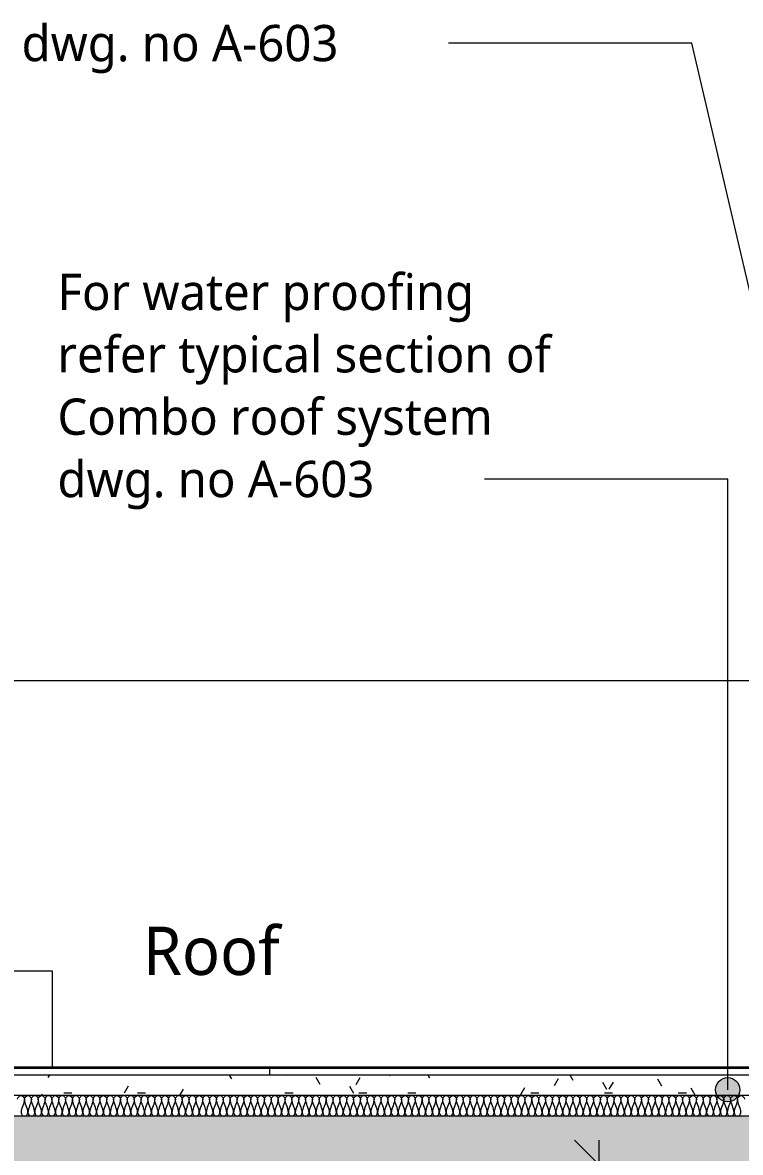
# Model space of a CAD drawing. Header units: millimetres. Extents: x -25665 to 25841, y -6376 to 15610.
# Drawn here: x 914 to 3880, y 7400 to 12073 of the extents above; entities that cross this region are included whole.
import ezdxf

# ---------------------------------------------------------------- set-up
doc = ezdxf.new("R2010")
doc.units = ezdxf.units.MM
for name, color, linetype, lineweight in [('A-ANNO-DIMS', 211, 'Continuous', 9), ('A-ANNO-DIMS-100', 211, 'Continuous', 9), ('A-AREA-IDEN', 2, 'Continuous', 9), ('A-DETL', 90, 'Continuous', 9), ('A-DETL-GENF', 92, 'Continuous', 9), ('A-DETL-THIN', 151, 'Continuous', 9), ('A-FLOR', 192, 'Continuous', 9), ('A-FLOR-MCUT', 51, 'Continuous', 9), ('A-FLOR-PATT', 8, 'Continuous', 35), ('A-WALL', 113, 'Continuous', 9), ('G-ANNO-TEXT', 231, 'Continuous', 9)]:
    doc.layers.add(name, color=color, linetype=linetype, lineweight=lineweight)
doc.styles.add('Arial_4', font='arial.ttf', dxfattribs={"height": 150})
doc.styles.add('Lucida Sans Unicode', font='l_10646.ttf', dxfattribs={"height": 200})
doc.styles.add('Lucida Sans Unicode_1', font='l_10646.ttf', dxfattribs={"height": 150})
doc.dimstyles.new('100', dxfattribs={"dimscale": 304.8, "dimtxt": 153.03891, "dimasz": 0.656168, "dimexe": 0.328084, "dimexo": 0.0625, "dimgap": 0.016404, "dimtad": 1, "dimdec": 0, "dimzin": 0, "dimdsep": 46, "dimtxsty": 'Arial_4', "dimblk1": 'OBLIQUE', "dimblk2": 'OBLIQUE', "dimsah": 1, "dimcen": 0.09, "dimdle": 0.328084, "dimazin": 0, "dimtfac": 1, "dimtdec": 4, "dimtix": 1, "dimtmove": 0, "dimatfit": 3, "dimfxl": 0.328084, "dimfxlon": 1, "dimtvp": 1, "dimtolj": 1, "dimtzin": 0, "dimarcsym": 2})

# ---------------------------------------------------------------- blocks, each defined once
blk = doc.blocks.new('DIMBLOCK13-Section - D')
at = {"layer": 'A-ANNO-DIMS-100', "transparency": 16777216}
for p, q in [((3294.3, 7350), (3194.3, 7450)), ((3294.3, 7450), (3294.3, 6450)), ((3394.3, 7350), (3194.3, 7350)), ((3294.3, 7350), (3394.3, 7250)), ((3294.3, 7350), (3394.3, 7350)), ((3294.3, 6450), (3194.3, 6550)), ((3394.3, 6450), (3194.3, 6450)), ((3294.3, 6450), (3394.3, 6350)), ((3294.3, 6450), (3394.3, 6450))]:
    blk.add_line(p, q, dxfattribs=at)
at = {"layer": 'A-ANNO-DIMS-100', "color": 0, "transparency": 16777216, "insert": (3094.6, 6726.9), "char_height": 150, "width": 415.324, "attachment_point": 1, "rotation": 90, "line_spacing_factor": 0.941778, "style": 'Arial_4'}
blk.add_mtext('900', dxfattribs=at)
blk = doc.blocks.new('_Oblique')
at = {"color": 0, "linetype": 'ByBlock', "lineweight": -2}
blk.add_line((-0.5, -0.5), (0.5, 0.5), dxfattribs=at)

msp = doc.modelspace()

# ---------------------------------------------------------------- hatches: boundary and pattern name
at = {"layer": 'A-DETL-GENF'}
h = msp.add_hatch(color=253, dxfattribs=at)
h.paths.add_polyline_path([(4933.9, 7050), (5022.2, 7050), (5022.2, 8750), (4822.2, 8750), (4822.2, 7550), (-6827.8, 7550), (-6827.8, 7690), (-7027.8, 7690), (-7027.8, 7550), (-8428.1, 7550), (-8428.1, 7850), (-8678.1, 7850), (-8678.1, 7050), (-8428.1, 7050), (-8428.1, 7350), (4772.2, 7350), (4772.2, 7050)])
h.paths.add_polyline_path([(-7027.8, 7950), (-6827.8, 7950), (-6827.8, 8750), (-7027.8, 8750)])
at = {"layer": 'A-FLOR-PATT', "lineweight": 9}
h = msp.add_hatch(dxfattribs=at)
h.set_pattern_fill('FP_2', color=256, style=0, pattern_type=2)
h.set_pattern_definition([(90, (-2066.7, 4700), (-2000, 1e-13), [])])
h.paths.add_polyline_path([(4582.2, 7720), (4572.2, 7750), (-2060.1, 7750), (-2060.1, 7720), (4572.2, 7720)])
h = msp.add_hatch(dxfattribs=at)
h.set_pattern_fill('FP_3', color=256, style=0, pattern_type=2)
h.set_pattern_definition([(0, (-2066.66, 4700), (406.4, 101.6), [33.528, -271.272, 33.528, -271.272, -1625.6]), (0, (-2066.66, 4700), (406.4, 101.6), [-609.6, 33.528, -576.072, 33.528, -271.272, -711.2]), (0, (-2066.66, 4700), (406.4, 101.6), [-1524, 33.528, -169.672, 33.528, -474.472]), (120, (-1914.26, 4750.8), (-291.1882, 301.1527), [33.528, -271.272, 33.528, -271.272, -1625.6]), (120, (-1914.26, 4750.8), (-291.1882, 301.1527), [-609.6, 33.528, -576.072, 33.528, -271.272, -711.2]), (120, (-1914.26, 4750.8), (-291.1882, 301.1527), [-1524, 33.528, -169.672, 33.528, -474.472]), (240, (-1863.46, 4954), (-115.2118, -402.7527), [33.528, -271.272, 33.528, -271.272, -1625.6]), (240, (-1863.46, 4954), (-115.2118, -402.7527), [-609.6, 33.528, -576.072, 33.528, -271.272, -711.2]), (240, (-1863.46, 4954), (-115.2118, -402.7527), [-1524, 33.528, -169.672, 33.528, -474.472])])
h.paths.add_polyline_path([(-143.5, 7635), (4822.2, 7635), (4822.2, 7720), (-2060.1, 7720), (-2060.1, 7635)])
at = {"layer": 'G-ANNO-TEXT'}
h = msp.add_hatch(color=7, dxfattribs=at)
edge = h.paths.add_edge_path()
edge.add_arc((3827.6, 7659.3), 50, 0, 360)

# ---------------------------------------------------------------- linework, layer by layer
at = {"layer": 'A-DETL'}
for points in [[(893, 7620.8), (893, 7627.5), (907.2, 7642.5), (921.3, 7627.5), (921.3, 7620.8)], [(921.3, 7620.8), (921.3, 7601.4), (907.2, 7583.6), (907.2, 7564.2)], [(921.3, 7620.8), (921.3, 7627.5), (935.5, 7642.5), (949.7, 7627.5), (949.7, 7620.8)], [(935.5, 7564.2), (935.5, 7583.6), (921.3, 7601.4), (921.3, 7620.8)], [(949.7, 7620.8), (949.7, 7601.4), (935.5, 7583.6), (935.5, 7564.2)], [(949.7, 7620.8), (949.7, 7627.5), (963.8, 7642.5), (978, 7627.5), (978, 7620.8)], [(963.8, 7564.2), (963.8, 7583.6), (949.7, 7601.4), (949.7, 7620.8)], [(978, 7620.8), (978, 7601.4), (963.8, 7583.6), (963.8, 7564.2)], [(978, 7620.8), (978, 7627.5), (992.2, 7642.5), (1006.3, 7627.5), (1006.3, 7620.8)], [(992.2, 7564.2), (992.2, 7583.6), (978, 7601.4), (978, 7620.8)], [(1006.3, 7620.8), (1006.3, 7601.4), (992.2, 7583.6), (992.2, 7564.2)], [(1006.3, 7620.8), (1006.3, 7627.5), (1020.5, 7642.5), (1034.7, 7627.5), (1034.7, 7620.8)], [(1020.5, 7564.2), (1020.5, 7583.6), (1006.3, 7601.4), (1006.3, 7620.8)], [(1034.7, 7620.8), (1034.7, 7601.4), (1020.5, 7583.6), (1020.5, 7564.2)], [(1034.7, 7620.8), (1034.7, 7627.5), (1048.8, 7642.5), (1063, 7627.5), (1063, 7620.8)], [(1048.8, 7564.2), (1048.8, 7583.6), (1034.7, 7601.4), (1034.7, 7620.8)], [(1063, 7620.8), (1063, 7601.4), (1048.8, 7583.6), (1048.8, 7564.2)], [(1063, 7620.8), (1063, 7627.5), (1077.2, 7642.5), (1091.3, 7627.5), (1091.3, 7620.8)], [(1077.2, 7564.2), (1077.2, 7583.6), (1063, 7601.4), (1063, 7620.8)], [(1091.3, 7620.8), (1091.3, 7601.4), (1077.2, 7583.6), (1077.2, 7564.2)], [(1091.3, 7620.8), (1091.3, 7627.5), (1105.5, 7642.5), (1119.7, 7627.5), (1119.7, 7620.8)], [(1105.5, 7564.2), (1105.5, 7583.6), (1091.3, 7601.4), (1091.3, 7620.8)], [(1119.7, 7620.8), (1119.7, 7601.4), (1105.5, 7583.6), (1105.5, 7564.2)], [(1119.7, 7620.8), (1119.7, 7627.5), (1133.8, 7642.5), (1148, 7627.5), (1148, 7620.8)], [(1133.8, 7564.2), (1133.8, 7583.6), (1119.7, 7601.4), (1119.7, 7620.8)], [(1148, 7620.8), (1148, 7601.4), (1133.8, 7583.6), (1133.8, 7564.2)], [(1148, 7620.8), (1148, 7627.5), (1162.2, 7642.5), (1176.3, 7627.5), (1176.3, 7620.8)], [(1162.2, 7564.2), (1162.2, 7583.6), (1148, 7601.4), (1148, 7620.8)], [(1176.3, 7620.8), (1176.3, 7601.4), (1162.2, 7583.6), (1162.2, 7564.2)], [(1176.3, 7620.8), (1176.3, 7627.5), (1190.5, 7642.5), (1204.7, 7627.5), (1204.7, 7620.8)], [(1190.5, 7564.2), (1190.5, 7583.6), (1176.3, 7601.4), (1176.3, 7620.8)], [(1204.7, 7620.8), (1204.7, 7601.4), (1190.5, 7583.6), (1190.5, 7564.2)], [(1204.7, 7620.8), (1204.7, 7627.5), (1218.8, 7642.5), (1233, 7627.5), (1233, 7620.8)], [(1218.8, 7564.2), (1218.8, 7583.6), (1204.7, 7601.4), (1204.7, 7620.8)], [(1233, 7620.8), (1233, 7601.4), (1218.8, 7583.6), (1218.8, 7564.2)], [(1233, 7620.8), (1233, 7627.5), (1247.2, 7642.5), (1261.3, 7627.5), (1261.3, 7620.8)], [(1247.2, 7564.2), (1247.2, 7583.6), (1233, 7601.4), (1233, 7620.8)], [(1261.3, 7620.8), (1261.3, 7601.4), (1247.2, 7583.6), (1247.2, 7564.2)], [(1261.3, 7620.8), (1261.3, 7627.5), (1275.5, 7642.5), (1289.7, 7627.5), (1289.7, 7620.8)], [(1275.5, 7564.2), (1275.5, 7583.6), (1261.3, 7601.4), (1261.3, 7620.8)], [(1289.7, 7620.8), (1289.7, 7601.4), (1275.5, 7583.6), (1275.5, 7564.2)], [(1289.7, 7620.8), (1289.7, 7627.5), (1303.8, 7642.5), (1318, 7627.5), (1318, 7620.8)], [(1303.8, 7564.2), (1303.8, 7583.6), (1289.7, 7601.4), (1289.7, 7620.8)], [(1318, 7620.8), (1318, 7601.4), (1303.8, 7583.6), (1303.8, 7564.2)], [(1318, 7620.8), (1318, 7627.5), (1332.2, 7642.5), (1346.3, 7627.5), (1346.3, 7620.8)], [(1332.2, 7564.2), (1332.2, 7583.6), (1318, 7601.4), (1318, 7620.8)], [(1346.3, 7620.8), (1346.3, 7601.4), (1332.2, 7583.6), (1332.2, 7564.2)], [(1346.3, 7620.8), (1346.3, 7627.5), (1360.5, 7642.5), (1374.7, 7627.5), (1374.7, 7620.8)], [(1360.5, 7564.2), (1360.5, 7583.6), (1346.3, 7601.4), (1346.3, 7620.8)], [(1374.7, 7620.8), (1374.7, 7601.4), (1360.5, 7583.6), (1360.5, 7564.2)], [(1374.7, 7620.8), (1374.7, 7627.5), (1388.8, 7642.5), (1403, 7627.5), (1403, 7620.8)], [(1388.8, 7564.2), (1388.8, 7583.6), (1374.7, 7601.4), (1374.7, 7620.8)], [(1403, 7620.8), (1403, 7601.4), (1388.8, 7583.6), (1388.8, 7564.2)], [(1403, 7620.8), (1403, 7627.5), (1417.2, 7642.5), (1431.3, 7627.5), (1431.3, 7620.8)], [(1417.2, 7564.2), (1417.2, 7583.6), (1403, 7601.4), (1403, 7620.8)], [(1431.3, 7620.8), (1431.3, 7601.4), (1417.2, 7583.6), (1417.2, 7564.2)], [(1431.3, 7620.8), (1431.3, 7627.5), (1445.5, 7642.5), (1459.7, 7627.5), (1459.7, 7620.8)], [(1445.5, 7564.2), (1445.5, 7583.6), (1431.3, 7601.4), (1431.3, 7620.8)], [(1459.7, 7620.8), (1459.7, 7601.4), (1445.5, 7583.6), (1445.5, 7564.2)], [(1459.7, 7620.8), (1459.7, 7627.5), (1473.8, 7642.5), (1488, 7627.5), (1488, 7620.8)], [(1473.8, 7564.2), (1473.8, 7583.6), (1459.7, 7601.4), (1459.7, 7620.8)], [(1488, 7620.8), (1488, 7601.4), (1473.8, 7583.6), (1473.8, 7564.2)], [(1488, 7620.8), (1488, 7627.5), (1502.2, 7642.5), (1516.3, 7627.5), (1516.3, 7620.8)], [(1502.2, 7564.2), (1502.2, 7583.6), (1488, 7601.4), (1488, 7620.8)], [(1516.3, 7620.8), (1516.3, 7601.4), (1502.2, 7583.6), (1502.2, 7564.2)], [(1516.3, 7620.8), (1516.3, 7627.5), (1530.5, 7642.5), (1544.7, 7627.5), (1544.7, 7620.8)], [(1530.5, 7564.2), (1530.5, 7583.6), (1516.3, 7601.4), (1516.3, 7620.8)], [(1544.7, 7620.8), (1544.7, 7601.4), (1530.5, 7583.6), (1530.5, 7564.2)], [(1544.7, 7620.8), (1544.7, 7627.5), (1558.8, 7642.5), (1573, 7627.5), (1573, 7620.8)], [(1558.8, 7564.2), (1558.8, 7583.6), (1544.7, 7601.4), (1544.7, 7620.8)], [(1573, 7620.8), (1573, 7601.4), (1558.8, 7583.6), (1558.8, 7564.2)], [(1573, 7620.8), (1573, 7627.5), (1587.2, 7642.5), (1601.3, 7627.5), (1601.3, 7620.8)], [(1587.2, 7564.2), (1587.2, 7583.6), (1573, 7601.4), (1573, 7620.8)], [(1601.3, 7620.8), (1601.3, 7601.4), (1587.2, 7583.6), (1587.2, 7564.2)], [(1601.3, 7620.8), (1601.3, 7627.5), (1615.5, 7642.5), (1629.7, 7627.5), (1629.7, 7620.8)], [(1615.5, 7564.2), (1615.5, 7583.6), (1601.3, 7601.4), (1601.3, 7620.8)], [(1629.7, 7620.8), (1629.7, 7601.4), (1615.5, 7583.6), (1615.5, 7564.2)], [(1629.7, 7620.8), (1629.7, 7627.5), (1643.8, 7642.5), (1658, 7627.5), (1658, 7620.8)], [(1643.8, 7564.2), (1643.8, 7583.6), (1629.7, 7601.4), (1629.7, 7620.8)], [(1658, 7620.8), (1658, 7601.4), (1643.8, 7583.6), (1643.8, 7564.2)], [(1658, 7620.8), (1658, 7627.5), (1672.2, 7642.5), (1686.3, 7627.5), (1686.3, 7620.8)], [(1672.2, 7564.2), (1672.2, 7583.6), (1658, 7601.4), (1658, 7620.8)], [(1686.3, 7620.8), (1686.3, 7601.4), (1672.2, 7583.6), (1672.2, 7564.2)], [(1686.3, 7620.8), (1686.3, 7627.5), (1700.5, 7642.5), (1714.7, 7627.5), (1714.7, 7620.8)], [(1700.5, 7564.2), (1700.5, 7583.6), (1686.3, 7601.4), (1686.3, 7620.8)], [(1714.7, 7620.8), (1714.7, 7601.4), (1700.5, 7583.6), (1700.5, 7564.2)], [(1714.7, 7620.8), (1714.7, 7627.5), (1728.8, 7642.5), (1743, 7627.5), (1743, 7620.8)], [(1728.8, 7564.2), (1728.8, 7583.6), (1714.7, 7601.4), (1714.7, 7620.8)], [(1743, 7620.8), (1743, 7601.4), (1728.8, 7583.6), (1728.8, 7564.2)], [(1743, 7620.8), (1743, 7627.5), (1757.2, 7642.5), (1771.3, 7627.5), (1771.3, 7620.8)], [(1757.2, 7564.2), (1757.2, 7583.6), (1743, 7601.4), (1743, 7620.8)], [(1771.3, 7620.8), (1771.3, 7601.4), (1757.2, 7583.6), (1757.2, 7564.2)], [(1771.3, 7620.8), (1771.3, 7627.5), (1785.5, 7642.5), (1799.7, 7627.5), (1799.7, 7620.8)], [(1785.5, 7564.2), (1785.5, 7583.6), (1771.3, 7601.4), (1771.3, 7620.8)], [(1799.7, 7620.8), (1799.7, 7601.4), (1785.5, 7583.6), (1785.5, 7564.2)], [(1799.7, 7620.8), (1799.7, 7627.5), (1813.8, 7642.5), (1828, 7627.5), (1828, 7620.8)], [(1813.8, 7564.2), (1813.8, 7583.6), (1799.7, 7601.4), (1799.7, 7620.8)], [(1828, 7620.8), (1828, 7601.4), (1813.8, 7583.6), (1813.8, 7564.2)], [(1828, 7620.8), (1828, 7627.5), (1842.2, 7642.5), (1856.3, 7627.5), (1856.3, 7620.8)], [(1842.2, 7564.2), (1842.2, 7583.6), (1828, 7601.4), (1828, 7620.8)], [(1856.3, 7620.8), (1856.3, 7601.4), (1842.2, 7583.6), (1842.2, 7564.2)], [(1856.3, 7620.8), (1856.3, 7627.5), (1870.5, 7642.5), (1884.7, 7627.5), (1884.7, 7620.8)], [(1870.5, 7564.2), (1870.5, 7583.6), (1856.3, 7601.4), (1856.3, 7620.8)], [(1884.7, 7620.8), (1884.7, 7601.4), (1870.5, 7583.6), (1870.5, 7564.2)], [(1884.7, 7620.8), (1884.7, 7627.5), (1898.8, 7642.5), (1913, 7627.5), (1913, 7620.8)], [(1898.8, 7564.2), (1898.8, 7583.6), (1884.7, 7601.4), (1884.7, 7620.8)], [(1913, 7620.8), (1913, 7601.4), (1898.8, 7583.6), (1898.8, 7564.2)], [(1913, 7620.8), (1913, 7627.5), (1927.2, 7642.5), (1941.3, 7627.5), (1941.3, 7620.8)], [(1927.2, 7564.2), (1927.2, 7583.6), (1913, 7601.4), (1913, 7620.8)], [(1941.3, 7620.8), (1941.3, 7601.4), (1927.2, 7583.6), (1927.2, 7564.2)], [(1941.3, 7620.8), (1941.3, 7627.5), (1955.5, 7642.5), (1969.7, 7627.5), (1969.7, 7620.8)], [(1955.5, 7564.2), (1955.5, 7583.6), (1941.3, 7601.4), (1941.3, 7620.8)], [(1969.7, 7620.8), (1969.7, 7601.4), (1955.5, 7583.6), (1955.5, 7564.2)], [(1969.7, 7620.8), (1969.7, 7627.5), (1983.8, 7642.5), (1998, 7627.5), (1998, 7620.8)], [(1983.8, 7564.2), (1983.8, 7583.6), (1969.7, 7601.4), (1969.7, 7620.8)], [(1998, 7620.8), (1998, 7601.4), (1983.8, 7583.6), (1983.8, 7564.2)], [(1998, 7620.8), (1998, 7627.5), (2012.2, 7642.5), (2026.3, 7627.5), (2026.3, 7620.8)], [(2012.2, 7564.2), (2012.2, 7583.6), (1998, 7601.4), (1998, 7620.8)], [(2026.3, 7620.8), (2026.3, 7601.4), (2012.2, 7583.6), (2012.2, 7564.2)], [(2026.3, 7620.8), (2026.3, 7627.5), (2040.5, 7642.5), (2054.7, 7627.5), (2054.7, 7620.8)], [(2040.5, 7564.2), (2040.5, 7583.6), (2026.3, 7601.4), (2026.3, 7620.8)], [(2054.7, 7620.8), (2054.7, 7601.4), (2040.5, 7583.6), (2040.5, 7564.2)], [(2054.7, 7620.8), (2054.7, 7627.5), (2068.8, 7642.5), (2083, 7627.5), (2083, 7620.8)], [(2068.8, 7564.2), (2068.8, 7583.6), (2054.7, 7601.4), (2054.7, 7620.8)], [(2083, 7620.8), (2083, 7601.4), (2068.8, 7583.6), (2068.8, 7564.2)], [(2083, 7620.8), (2083, 7627.5), (2097.2, 7642.5), (2111.3, 7627.5), (2111.3, 7620.8)], [(2097.2, 7564.2), (2097.2, 7583.6), (2083, 7601.4), (2083, 7620.8)], [(2111.3, 7620.8), (2111.3, 7601.4), (2097.2, 7583.6), (2097.2, 7564.2)], [(2111.3, 7620.8), (2111.3, 7627.5), (2125.5, 7642.5), (2139.7, 7627.5), (2139.7, 7620.8)], [(2125.5, 7564.2), (2125.5, 7583.6), (2111.3, 7601.4), (2111.3, 7620.8)], [(2139.7, 7620.8), (2139.7, 7601.4), (2125.5, 7583.6), (2125.5, 7564.2)], [(2139.7, 7620.8), (2139.7, 7627.5), (2153.8, 7642.5), (2168, 7627.5), (2168, 7620.8)], [(2153.8, 7564.2), (2153.8, 7583.6), (2139.7, 7601.4), (2139.7, 7620.8)], [(2168, 7620.8), (2168, 7601.4), (2153.8, 7583.6), (2153.8, 7564.2)], [(2168, 7620.8), (2168, 7627.5), (2182.2, 7642.5), (2196.3, 7627.5), (2196.3, 7620.8)], [(2182.2, 7564.2), (2182.2, 7583.6), (2168, 7601.4), (2168, 7620.8)], [(2196.3, 7620.8), (2196.3, 7601.4), (2182.2, 7583.6), (2182.2, 7564.2)], [(2196.3, 7620.8), (2196.3, 7627.5), (2210.5, 7642.5), (2224.7, 7627.5), (2224.7, 7620.8)], [(2210.5, 7564.2), (2210.5, 7583.6), (2196.3, 7601.4), (2196.3, 7620.8)], [(2224.7, 7620.8), (2224.7, 7601.4), (2210.5, 7583.6), (2210.5, 7564.2)], [(2224.7, 7620.8), (2224.7, 7627.5), (2238.8, 7642.5), (2253, 7627.5), (2253, 7620.8)], [(2238.8, 7564.2), (2238.8, 7583.6), (2224.7, 7601.4), (2224.7, 7620.8)], [(2253, 7620.8), (2253, 7601.4), (2238.8, 7583.6), (2238.8, 7564.2)], [(2253, 7620.8), (2253, 7627.5), (2267.2, 7642.5), (2281.3, 7627.5), (2281.3, 7620.8)], [(2267.2, 7564.2), (2267.2, 7583.6), (2253, 7601.4), (2253, 7620.8)], [(2281.3, 7620.8), (2281.3, 7601.4), (2267.2, 7583.6), (2267.2, 7564.2)], [(2281.3, 7620.8), (2281.3, 7627.5), (2295.5, 7642.5), (2309.7, 7627.5), (2309.7, 7620.8)], [(2295.5, 7564.2), (2295.5, 7583.6), (2281.3, 7601.4), (2281.3, 7620.8)], [(2309.7, 7620.8), (2309.7, 7601.4), (2295.5, 7583.6), (2295.5, 7564.2)], [(2309.7, 7620.8), (2309.7, 7627.5), (2323.8, 7642.5), (2338, 7627.5), (2338, 7620.8)], [(2323.8, 7564.2), (2323.8, 7583.6), (2309.7, 7601.4), (2309.7, 7620.8)], [(2338, 7620.8), (2338, 7601.4), (2323.8, 7583.6), (2323.8, 7564.2)], [(2338, 7620.8), (2338, 7627.5), (2352.2, 7642.5), (2366.3, 7627.5), (2366.3, 7620.8)], [(2352.2, 7564.2), (2352.2, 7583.6), (2338, 7601.4), (2338, 7620.8)], [(2366.3, 7620.8), (2366.3, 7601.4), (2352.2, 7583.6), (2352.2, 7564.2)], [(2366.3, 7620.8), (2366.3, 7627.5), (2380.5, 7642.5), (2394.7, 7627.5), (2394.7, 7620.8)], [(2380.5, 7564.2), (2380.5, 7583.6), (2366.3, 7601.4), (2366.3, 7620.8)], [(2394.7, 7620.8), (2394.7, 7601.4), (2380.5, 7583.6), (2380.5, 7564.2)], [(2394.7, 7620.8), (2394.7, 7627.5), (2408.8, 7642.5), (2423, 7627.5), (2423, 7620.8)], [(2408.8, 7564.2), (2408.8, 7583.6), (2394.7, 7601.4), (2394.7, 7620.8)], [(2423, 7620.8), (2423, 7601.4), (2408.8, 7583.6), (2408.8, 7564.2)], [(2423, 7620.8), (2423, 7627.5), (2437.2, 7642.5), (2451.3, 7627.5), (2451.3, 7620.8)], [(2437.2, 7564.2), (2437.2, 7583.6), (2423, 7601.4), (2423, 7620.8)], [(2451.3, 7620.8), (2451.3, 7601.4), (2437.2, 7583.6), (2437.2, 7564.2)], [(2451.3, 7620.8), (2451.3, 7627.5), (2465.5, 7642.5), (2479.7, 7627.5), (2479.7, 7620.8)], [(2465.5, 7564.2), (2465.5, 7583.6), (2451.3, 7601.4), (2451.3, 7620.8)], [(2479.7, 7620.8), (2479.7, 7601.4), (2465.5, 7583.6), (2465.5, 7564.2)], [(2479.7, 7620.8), (2479.7, 7627.5), (2493.8, 7642.5), (2508, 7627.5), (2508, 7620.8)], [(2493.8, 7564.2), (2493.8, 7583.6), (2479.7, 7601.4), (2479.7, 7620.8)], [(2508, 7620.8), (2508, 7601.4), (2493.8, 7583.6), (2493.8, 7564.2)], [(2508, 7620.8), (2508, 7627.5), (2522.2, 7642.5), (2536.3, 7627.5), (2536.3, 7620.8)], [(2522.2, 7564.2), (2522.2, 7583.6), (2508, 7601.4), (2508, 7620.8)], [(2536.3, 7620.8), (2536.3, 7601.4), (2522.2, 7583.6), (2522.2, 7564.2)], [(2536.3, 7620.8), (2536.3, 7627.5), (2550.5, 7642.5), (2564.7, 7627.5), (2564.7, 7620.8)], [(2550.5, 7564.2), (2550.5, 7583.6), (2536.3, 7601.4), (2536.3, 7620.8)], [(2564.7, 7620.8), (2564.7, 7601.4), (2550.5, 7583.6), (2550.5, 7564.2)], [(2564.7, 7620.8), (2564.7, 7627.5), (2578.8, 7642.5), (2593, 7627.5), (2593, 7620.8)], [(2578.8, 7564.2), (2578.8, 7583.6), (2564.7, 7601.4), (2564.7, 7620.8)], [(2593, 7620.8), (2593, 7601.4), (2578.8, 7583.6), (2578.8, 7564.2)], [(2593, 7620.8), (2593, 7627.5), (2607.2, 7642.5), (2621.3, 7627.5), (2621.3, 7620.8)], [(2607.2, 7564.2), (2607.2, 7583.6), (2593, 7601.4), (2593, 7620.8)], [(2621.3, 7620.8), (2621.3, 7601.4), (2607.2, 7583.6), (2607.2, 7564.2)], [(2621.3, 7620.8), (2621.3, 7627.5), (2635.5, 7642.5), (2649.7, 7627.5), (2649.7, 7620.8)], [(2635.5, 7564.2), (2635.5, 7583.6), (2621.3, 7601.4), (2621.3, 7620.8)], [(2649.7, 7620.8), (2649.7, 7601.4), (2635.5, 7583.6), (2635.5, 7564.2)], [(2649.7, 7620.8), (2649.7, 7627.5), (2663.8, 7642.5), (2678, 7627.5), (2678, 7620.8)], [(2663.8, 7564.2), (2663.8, 7583.6), (2649.7, 7601.4), (2649.7, 7620.8)], [(2678, 7620.8), (2678, 7601.4), (2663.8, 7583.6), (2663.8, 7564.2)], [(2678, 7620.8), (2678, 7627.5), (2692.2, 7642.5), (2706.3, 7627.5), (2706.3, 7620.8)], [(2692.2, 7564.2), (2692.2, 7583.6), (2678, 7601.4), (2678, 7620.8)], [(2706.3, 7620.8), (2706.3, 7601.4), (2692.2, 7583.6), (2692.2, 7564.2)], [(2706.3, 7620.8), (2706.3, 7627.5), (2720.5, 7642.5), (2734.7, 7627.5), (2734.7, 7620.8)], [(2720.5, 7564.2), (2720.5, 7583.6), (2706.3, 7601.4), (2706.3, 7620.8)], [(2734.7, 7620.8), (2734.7, 7601.4), (2720.5, 7583.6), (2720.5, 7564.2)], [(2734.7, 7620.8), (2734.7, 7627.5), (2748.8, 7642.5), (2763, 7627.5), (2763, 7620.8)], [(2748.8, 7564.2), (2748.8, 7583.6), (2734.7, 7601.4), (2734.7, 7620.8)], [(2763, 7620.8), (2763, 7601.4), (2748.8, 7583.6), (2748.8, 7564.2)], [(2763, 7620.8), (2763, 7627.5), (2777.2, 7642.5), (2791.3, 7627.5), (2791.3, 7620.8)], [(2777.2, 7564.2), (2777.2, 7583.6), (2763, 7601.4), (2763, 7620.8)], [(2791.3, 7620.8), (2791.3, 7601.4), (2777.2, 7583.6), (2777.2, 7564.2)], [(2791.3, 7620.8), (2791.3, 7627.5), (2805.5, 7642.5), (2819.7, 7627.5), (2819.7, 7620.8)], [(2805.5, 7564.2), (2805.5, 7583.6), (2791.3, 7601.4), (2791.3, 7620.8)], [(2819.7, 7620.8), (2819.7, 7601.4), (2805.5, 7583.6), (2805.5, 7564.2)], [(2819.7, 7620.8), (2819.7, 7627.5), (2833.8, 7642.5), (2848, 7627.5), (2848, 7620.8)], [(2833.8, 7564.2), (2833.8, 7583.6), (2819.7, 7601.4), (2819.7, 7620.8)], [(2848, 7620.8), (2848, 7601.4), (2833.8, 7583.6), (2833.8, 7564.2)], [(2848, 7620.8), (2848, 7627.5), (2862.2, 7642.5), (2876.3, 7627.5), (2876.3, 7620.8)], [(2862.2, 7564.2), (2862.2, 7583.6), (2848, 7601.4), (2848, 7620.8)], [(2876.3, 7620.8), (2876.3, 7601.4), (2862.2, 7583.6), (2862.2, 7564.2)], [(2876.3, 7620.8), (2876.3, 7627.5), (2890.5, 7642.5), (2904.7, 7627.5), (2904.7, 7620.8)], [(2890.5, 7564.2), (2890.5, 7583.6), (2876.3, 7601.4), (2876.3, 7620.8)], [(2904.7, 7620.8), (2904.7, 7601.4), (2890.5, 7583.6), (2890.5, 7564.2)], [(2904.7, 7620.8), (2904.7, 7627.5), (2918.8, 7642.5), (2933, 7627.5), (2933, 7620.8)], [(2918.8, 7564.2), (2918.8, 7583.6), (2904.7, 7601.4), (2904.7, 7620.8)], [(2933, 7620.8), (2933, 7601.4), (2918.8, 7583.6), (2918.8, 7564.2)], [(2933, 7620.8), (2933, 7627.5), (2947.2, 7642.5), (2961.3, 7627.5), (2961.3, 7620.8)], [(2947.2, 7564.2), (2947.2, 7583.6), (2933, 7601.4), (2933, 7620.8)], [(2961.3, 7620.8), (2961.3, 7601.4), (2947.2, 7583.6), (2947.2, 7564.2)], [(2961.3, 7620.8), (2961.3, 7627.5), (2975.5, 7642.5), (2989.7, 7627.5), (2989.7, 7620.8)], [(2975.5, 7564.2), (2975.5, 7583.6), (2961.3, 7601.4), (2961.3, 7620.8)], [(2989.7, 7620.8), (2989.7, 7601.4), (2975.5, 7583.6), (2975.5, 7564.2)], [(2989.7, 7620.8), (2989.7, 7627.5), (3003.8, 7642.5), (3018, 7627.5), (3018, 7620.8)], [(3003.8, 7564.2), (3003.8, 7583.6), (2989.7, 7601.4), (2989.7, 7620.8)], [(3018, 7620.8), (3018, 7601.4), (3003.8, 7583.6), (3003.8, 7564.2)], [(3018, 7620.8), (3018, 7627.5), (3032.2, 7642.5), (3046.3, 7627.5), (3046.3, 7620.8)], [(3032.2, 7564.2), (3032.2, 7583.6), (3018, 7601.4), (3018, 7620.8)], [(3046.3, 7620.8), (3046.3, 7601.4), (3032.2, 7583.6), (3032.2, 7564.2)], [(3046.3, 7620.8), (3046.3, 7627.5), (3060.5, 7642.5), (3074.7, 7627.5), (3074.7, 7620.8)], [(3060.5, 7564.2), (3060.5, 7583.6), (3046.3, 7601.4), (3046.3, 7620.8)], [(3074.7, 7620.8), (3074.7, 7601.4), (3060.5, 7583.6), (3060.5, 7564.2)], [(3074.7, 7620.8), (3074.7, 7627.5), (3088.8, 7642.5), (3103, 7627.5), (3103, 7620.8)], [(3088.8, 7564.2), (3088.8, 7583.6), (3074.7, 7601.4), (3074.7, 7620.8)], [(3103, 7620.8), (3103, 7601.4), (3088.8, 7583.6), (3088.8, 7564.2)], [(3103, 7620.8), (3103, 7627.5), (3117.2, 7642.5), (3131.3, 7627.5), (3131.3, 7620.8)], [(3117.2, 7564.2), (3117.2, 7583.6), (3103, 7601.4), (3103, 7620.8)], [(3131.3, 7620.8), (3131.3, 7601.4), (3117.2, 7583.6), (3117.2, 7564.2)], [(3131.3, 7620.8), (3131.3, 7627.5), (3145.5, 7642.5), (3159.7, 7627.5), (3159.7, 7620.8)], [(3145.5, 7564.2), (3145.5, 7583.6), (3131.3, 7601.4), (3131.3, 7620.8)], [(3159.7, 7620.8), (3159.7, 7601.4), (3145.5, 7583.6), (3145.5, 7564.2)], [(3159.7, 7620.8), (3159.7, 7627.5), (3173.8, 7642.5), (3188, 7627.5), (3188, 7620.8)], [(3173.8, 7564.2), (3173.8, 7583.6), (3159.7, 7601.4), (3159.7, 7620.8)], [(3188, 7620.8), (3188, 7601.4), (3173.8, 7583.6), (3173.8, 7564.2)], [(3188, 7620.8), (3188, 7627.5), (3202.2, 7642.5), (3216.3, 7627.5), (3216.3, 7620.8)], [(3202.2, 7564.2), (3202.2, 7583.6), (3188, 7601.4), (3188, 7620.8)], [(3216.3, 7620.8), (3216.3, 7601.4), (3202.2, 7583.6), (3202.2, 7564.2)], [(3216.3, 7620.8), (3216.3, 7627.5), (3230.5, 7642.5), (3244.7, 7627.5), (3244.7, 7620.8)], [(3230.5, 7564.2), (3230.5, 7583.6), (3216.3, 7601.4), (3216.3, 7620.8)], [(3244.7, 7620.8), (3244.7, 7601.4), (3230.5, 7583.6), (3230.5, 7564.2)], [(3244.7, 7620.8), (3244.7, 7627.5), (3258.8, 7642.5), (3273, 7627.5), (3273, 7620.8)], [(3258.8, 7564.2), (3258.8, 7583.6), (3244.7, 7601.4), (3244.7, 7620.8)], [(3273, 7620.8), (3273, 7601.4), (3258.8, 7583.6), (3258.8, 7564.2)], [(3273, 7620.8), (3273, 7627.5), (3287.2, 7642.5), (3301.3, 7627.5), (3301.3, 7620.8)], [(3287.2, 7564.2), (3287.2, 7583.6), (3273, 7601.4), (3273, 7620.8)], [(3301.3, 7620.8), (3301.3, 7601.4), (3287.2, 7583.6), (3287.2, 7564.2)], [(3301.3, 7620.8), (3301.3, 7627.5), (3315.5, 7642.5), (3329.7, 7627.5), (3329.7, 7620.8)], [(3315.5, 7564.2), (3315.5, 7583.6), (3301.3, 7601.4), (3301.3, 7620.8)], [(3329.7, 7620.8), (3329.7, 7601.4), (3315.5, 7583.6), (3315.5, 7564.2)], [(3329.7, 7620.8), (3329.7, 7627.5), (3343.8, 7642.5), (3358, 7627.5), (3358, 7620.8)], [(3343.8, 7564.2), (3343.8, 7583.6), (3329.7, 7601.4), (3329.7, 7620.8)], [(3358, 7620.8), (3358, 7601.4), (3343.8, 7583.6), (3343.8, 7564.2)], [(3358, 7620.8), (3358, 7627.5), (3372.2, 7642.5), (3386.3, 7627.5), (3386.3, 7620.8)], [(3372.2, 7564.2), (3372.2, 7583.6), (3358, 7601.4), (3358, 7620.8)], [(3386.3, 7620.8), (3386.3, 7601.4), (3372.2, 7583.6), (3372.2, 7564.2)], [(3386.3, 7620.8), (3386.3, 7627.5), (3400.5, 7642.5), (3414.7, 7627.5), (3414.7, 7620.8)], [(3400.5, 7564.2), (3400.5, 7583.6), (3386.3, 7601.4), (3386.3, 7620.8)], [(3414.7, 7620.8), (3414.7, 7601.4), (3400.5, 7583.6), (3400.5, 7564.2)], [(3414.7, 7620.8), (3414.7, 7627.5), (3428.8, 7642.5), (3443, 7627.5), (3443, 7620.8)], [(3428.8, 7564.2), (3428.8, 7583.6), (3414.7, 7601.4), (3414.7, 7620.8)], [(3443, 7620.8), (3443, 7601.4), (3428.8, 7583.6), (3428.8, 7564.2)], [(3443, 7620.8), (3443, 7627.5), (3457.2, 7642.5), (3471.3, 7627.5), (3471.3, 7620.8)], [(3457.2, 7564.2), (3457.2, 7583.6), (3443, 7601.4), (3443, 7620.8)], [(3471.3, 7620.8), (3471.3, 7601.4), (3457.2, 7583.6), (3457.2, 7564.2)], [(3471.3, 7620.8), (3471.3, 7627.5), (3485.5, 7642.5), (3499.7, 7627.5), (3499.7, 7620.8)], [(3485.5, 7564.2), (3485.5, 7583.6), (3471.3, 7601.4), (3471.3, 7620.8)], [(3499.7, 7620.8), (3499.7, 7601.4), (3485.5, 7583.6), (3485.5, 7564.2)], [(3499.7, 7620.8), (3499.7, 7627.5), (3513.8, 7642.5), (3528, 7627.5), (3528, 7620.8)], [(3513.8, 7564.2), (3513.8, 7583.6), (3499.7, 7601.4), (3499.7, 7620.8)], [(3528, 7620.8), (3528, 7601.4), (3513.8, 7583.6), (3513.8, 7564.2)], [(3528, 7620.8), (3528, 7627.5), (3542.2, 7642.5), (3556.3, 7627.5), (3556.3, 7620.8)], [(3542.2, 7564.2), (3542.2, 7583.6), (3528, 7601.4), (3528, 7620.8)], [(3556.3, 7620.8), (3556.3, 7601.4), (3542.2, 7583.6), (3542.2, 7564.2)], [(3556.3, 7620.8), (3556.3, 7627.5), (3570.5, 7642.5), (3584.7, 7627.5), (3584.7, 7620.8)], [(3570.5, 7564.2), (3570.5, 7583.6), (3556.3, 7601.4), (3556.3, 7620.8)], [(3584.7, 7620.8), (3584.7, 7601.4), (3570.5, 7583.6), (3570.5, 7564.2)], [(3584.7, 7620.8), (3584.7, 7627.5), (3598.8, 7642.5), (3613, 7627.5), (3613, 7620.8)], [(3598.8, 7564.2), (3598.8, 7583.6), (3584.7, 7601.4), (3584.7, 7620.8)], [(3613, 7620.8), (3613, 7601.4), (3598.8, 7583.6), (3598.8, 7564.2)], [(3613, 7620.8), (3613, 7627.5), (3627.2, 7642.5), (3641.3, 7627.5), (3641.3, 7620.8)], [(3627.2, 7564.2), (3627.2, 7583.6), (3613, 7601.4), (3613, 7620.8)], [(3641.3, 7620.8), (3641.3, 7601.4), (3627.2, 7583.6), (3627.2, 7564.2)], [(3641.3, 7620.8), (3641.3, 7627.5), (3655.5, 7642.5), (3669.7, 7627.5), (3669.7, 7620.8)], [(3655.5, 7564.2), (3655.5, 7583.6), (3641.3, 7601.4), (3641.3, 7620.8)], [(3669.7, 7620.8), (3669.7, 7601.4), (3655.5, 7583.6), (3655.5, 7564.2)], [(3669.7, 7620.8), (3669.7, 7627.5), (3683.8, 7642.5), (3698, 7627.5), (3698, 7620.8)], [(3683.8, 7564.2), (3683.8, 7583.6), (3669.7, 7601.4), (3669.7, 7620.8)], [(3698, 7620.8), (3698, 7601.4), (3683.8, 7583.6), (3683.8, 7564.2)], [(3698, 7620.8), (3698, 7627.5), (3712.2, 7642.5), (3726.3, 7627.5), (3726.3, 7620.8)], [(3712.2, 7564.2), (3712.2, 7583.6), (3698, 7601.4), (3698, 7620.8)], [(3726.3, 7620.8), (3726.3, 7601.4), (3712.2, 7583.6), (3712.2, 7564.2)], [(3726.3, 7620.8), (3726.3, 7627.5), (3740.5, 7642.5), (3754.7, 7627.5), (3754.7, 7620.8)], [(3740.5, 7564.2), (3740.5, 7583.6), (3726.3, 7601.4), (3726.3, 7620.8)], [(3754.7, 7620.8), (3754.7, 7601.4), (3740.5, 7583.6), (3740.5, 7564.2)], [(3754.7, 7620.8), (3754.7, 7627.5), (3768.8, 7642.5), (3783, 7627.5), (3783, 7620.8)], [(3768.8, 7564.2), (3768.8, 7583.6), (3754.7, 7601.4), (3754.7, 7620.8)], [(3783, 7620.8), (3783, 7601.4), (3768.8, 7583.6), (3768.8, 7564.2)], [(3783, 7620.8), (3783, 7627.5), (3797.2, 7642.5), (3811.3, 7627.5), (3811.3, 7620.8)], [(3797.2, 7564.2), (3797.2, 7583.6), (3783, 7601.4), (3783, 7620.8)], [(3811.3, 7620.8), (3811.3, 7601.4), (3797.2, 7583.6), (3797.2, 7564.2)], [(3811.3, 7620.8), (3811.3, 7627.5), (3825.5, 7642.5), (3839.7, 7627.5), (3839.7, 7620.8)], [(3825.5, 7564.2), (3825.5, 7583.6), (3811.3, 7601.4), (3811.3, 7620.8)], [(3839.7, 7620.8), (3839.7, 7601.4), (3825.5, 7583.6), (3825.5, 7564.2)], [(3839.7, 7620.8), (3839.7, 7627.5), (3853.8, 7642.5), (3868, 7627.5), (3868, 7620.8)], [(3853.8, 7564.2), (3853.8, 7583.6), (3839.7, 7601.4), (3839.7, 7620.8)], [(3868, 7620.8), (3868, 7601.4), (3853.8, 7583.6), (3853.8, 7564.2)], [(3868, 7620.8), (3868, 7627.5), (3882.2, 7642.5), (3896.3, 7627.5), (3896.3, 7620.8)], [(3882.2, 7564.2), (3882.2, 7583.6), (3868, 7601.4), (3868, 7620.8)], [(907.2, 7564.2), (907.2, 7557.5), (921.3, 7542.5), (935.5, 7557.5), (935.5, 7564.2)], [(935.5, 7564.2), (935.5, 7557.5), (949.7, 7542.5), (963.8, 7557.5), (963.8, 7564.2)], [(963.8, 7564.2), (963.8, 7557.5), (978, 7542.5), (992.2, 7557.5), (992.2, 7564.2)], [(992.2, 7564.2), (992.2, 7557.5), (1006.3, 7542.5), (1020.5, 7557.5), (1020.5, 7564.2)], [(1020.5, 7564.2), (1020.5, 7557.5), (1034.7, 7542.5), (1048.8, 7557.5), (1048.8, 7564.2)], [(1048.8, 7564.2), (1048.8, 7557.5), (1063, 7542.5), (1077.2, 7557.5), (1077.2, 7564.2)], [(1077.2, 7564.2), (1077.2, 7557.5), (1091.3, 7542.5), (1105.5, 7557.5), (1105.5, 7564.2)], [(1105.5, 7564.2), (1105.5, 7557.5), (1119.7, 7542.5), (1133.8, 7557.5), (1133.8, 7564.2)], [(1133.8, 7564.2), (1133.8, 7557.5), (1148, 7542.5), (1162.2, 7557.5), (1162.2, 7564.2)], [(1162.2, 7564.2), (1162.2, 7557.5), (1176.3, 7542.5), (1190.5, 7557.5), (1190.5, 7564.2)], [(1190.5, 7564.2), (1190.5, 7557.5), (1204.7, 7542.5), (1218.8, 7557.5), (1218.8, 7564.2)], [(1218.8, 7564.2), (1218.8, 7557.5), (1233, 7542.5), (1247.2, 7557.5), (1247.2, 7564.2)], [(1247.2, 7564.2), (1247.2, 7557.5), (1261.3, 7542.5), (1275.5, 7557.5), (1275.5, 7564.2)], [(1275.5, 7564.2), (1275.5, 7557.5), (1289.7, 7542.5), (1303.8, 7557.5), (1303.8, 7564.2)], [(1303.8, 7564.2), (1303.8, 7557.5), (1318, 7542.5), (1332.2, 7557.5), (1332.2, 7564.2)], [(1332.2, 7564.2), (1332.2, 7557.5), (1346.3, 7542.5), (1360.5, 7557.5), (1360.5, 7564.2)], [(1360.5, 7564.2), (1360.5, 7557.5), (1374.7, 7542.5), (1388.8, 7557.5), (1388.8, 7564.2)], [(1388.8, 7564.2), (1388.8, 7557.5), (1403, 7542.5), (1417.2, 7557.5), (1417.2, 7564.2)], [(1417.2, 7564.2), (1417.2, 7557.5), (1431.3, 7542.5), (1445.5, 7557.5), (1445.5, 7564.2)], [(1445.5, 7564.2), (1445.5, 7557.5), (1459.7, 7542.5), (1473.8, 7557.5), (1473.8, 7564.2)], [(1473.8, 7564.2), (1473.8, 7557.5), (1488, 7542.5), (1502.2, 7557.5), (1502.2, 7564.2)], [(1502.2, 7564.2), (1502.2, 7557.5), (1516.3, 7542.5), (1530.5, 7557.5), (1530.5, 7564.2)], [(1530.5, 7564.2), (1530.5, 7557.5), (1544.7, 7542.5), (1558.8, 7557.5), (1558.8, 7564.2)], [(1558.8, 7564.2), (1558.8, 7557.5), (1573, 7542.5), (1587.2, 7557.5), (1587.2, 7564.2)], [(1587.2, 7564.2), (1587.2, 7557.5), (1601.3, 7542.5), (1615.5, 7557.5), (1615.5, 7564.2)], [(1615.5, 7564.2), (1615.5, 7557.5), (1629.7, 7542.5), (1643.8, 7557.5), (1643.8, 7564.2)], [(1643.8, 7564.2), (1643.8, 7557.5), (1658, 7542.5), (1672.2, 7557.5), (1672.2, 7564.2)], [(1672.2, 7564.2), (1672.2, 7557.5), (1686.3, 7542.5), (1700.5, 7557.5), (1700.5, 7564.2)], [(1700.5, 7564.2), (1700.5, 7557.5), (1714.7, 7542.5), (1728.8, 7557.5), (1728.8, 7564.2)], [(1728.8, 7564.2), (1728.8, 7557.5), (1743, 7542.5), (1757.2, 7557.5), (1757.2, 7564.2)], [(1757.2, 7564.2), (1757.2, 7557.5), (1771.3, 7542.5), (1785.5, 7557.5), (1785.5, 7564.2)], [(1785.5, 7564.2), (1785.5, 7557.5), (1799.7, 7542.5), (1813.8, 7557.5), (1813.8, 7564.2)], [(1813.8, 7564.2), (1813.8, 7557.5), (1828, 7542.5), (1842.2, 7557.5), (1842.2, 7564.2)], [(1842.2, 7564.2), (1842.2, 7557.5), (1856.3, 7542.5), (1870.5, 7557.5), (1870.5, 7564.2)], [(1870.5, 7564.2), (1870.5, 7557.5), (1884.7, 7542.5), (1898.8, 7557.5), (1898.8, 7564.2)], [(1898.8, 7564.2), (1898.8, 7557.5), (1913, 7542.5), (1927.2, 7557.5), (1927.2, 7564.2)], [(1927.2, 7564.2), (1927.2, 7557.5), (1941.3, 7542.5), (1955.5, 7557.5), (1955.5, 7564.2)], [(1955.5, 7564.2), (1955.5, 7557.5), (1969.7, 7542.5), (1983.8, 7557.5), (1983.8, 7564.2)], [(1983.8, 7564.2), (1983.8, 7557.5), (1998, 7542.5), (2012.2, 7557.5), (2012.2, 7564.2)], [(2012.2, 7564.2), (2012.2, 7557.5), (2026.3, 7542.5), (2040.5, 7557.5), (2040.5, 7564.2)], [(2040.5, 7564.2), (2040.5, 7557.5), (2054.7, 7542.5), (2068.8, 7557.5), (2068.8, 7564.2)], [(2068.8, 7564.2), (2068.8, 7557.5), (2083, 7542.5), (2097.2, 7557.5), (2097.2, 7564.2)], [(2097.2, 7564.2), (2097.2, 7557.5), (2111.3, 7542.5), (2125.5, 7557.5), (2125.5, 7564.2)], [(2125.5, 7564.2), (2125.5, 7557.5), (2139.7, 7542.5), (2153.8, 7557.5), (2153.8, 7564.2)], [(2153.8, 7564.2), (2153.8, 7557.5), (2168, 7542.5), (2182.2, 7557.5), (2182.2, 7564.2)], [(2182.2, 7564.2), (2182.2, 7557.5), (2196.3, 7542.5), (2210.5, 7557.5), (2210.5, 7564.2)], [(2210.5, 7564.2), (2210.5, 7557.5), (2224.7, 7542.5), (2238.8, 7557.5), (2238.8, 7564.2)], [(2238.8, 7564.2), (2238.8, 7557.5), (2253, 7542.5), (2267.2, 7557.5), (2267.2, 7564.2)], [(2267.2, 7564.2), (2267.2, 7557.5), (2281.3, 7542.5), (2295.5, 7557.5), (2295.5, 7564.2)], [(2295.5, 7564.2), (2295.5, 7557.5), (2309.7, 7542.5), (2323.8, 7557.5), (2323.8, 7564.2)], [(2323.8, 7564.2), (2323.8, 7557.5), (2338, 7542.5), (2352.2, 7557.5), (2352.2, 7564.2)], [(2352.2, 7564.2), (2352.2, 7557.5), (2366.3, 7542.5), (2380.5, 7557.5), (2380.5, 7564.2)], [(2380.5, 7564.2), (2380.5, 7557.5), (2394.7, 7542.5), (2408.8, 7557.5), (2408.8, 7564.2)], [(2408.8, 7564.2), (2408.8, 7557.5), (2423, 7542.5), (2437.2, 7557.5), (2437.2, 7564.2)], [(2437.2, 7564.2), (2437.2, 7557.5), (2451.3, 7542.5), (2465.5, 7557.5), (2465.5, 7564.2)], [(2465.5, 7564.2), (2465.5, 7557.5), (2479.7, 7542.5), (2493.8, 7557.5), (2493.8, 7564.2)], [(2493.8, 7564.2), (2493.8, 7557.5), (2508, 7542.5), (2522.2, 7557.5), (2522.2, 7564.2)], [(2522.2, 7564.2), (2522.2, 7557.5), (2536.3, 7542.5), (2550.5, 7557.5), (2550.5, 7564.2)], [(2550.5, 7564.2), (2550.5, 7557.5), (2564.7, 7542.5), (2578.8, 7557.5), (2578.8, 7564.2)], [(2578.8, 7564.2), (2578.8, 7557.5), (2593, 7542.5), (2607.2, 7557.5), (2607.2, 7564.2)], [(2607.2, 7564.2), (2607.2, 7557.5), (2621.3, 7542.5), (2635.5, 7557.5), (2635.5, 7564.2)], [(2635.5, 7564.2), (2635.5, 7557.5), (2649.7, 7542.5), (2663.8, 7557.5), (2663.8, 7564.2)], [(2663.8, 7564.2), (2663.8, 7557.5), (2678, 7542.5), (2692.2, 7557.5), (2692.2, 7564.2)], [(2692.2, 7564.2), (2692.2, 7557.5), (2706.3, 7542.5), (2720.5, 7557.5), (2720.5, 7564.2)], [(2720.5, 7564.2), (2720.5, 7557.5), (2734.7, 7542.5), (2748.8, 7557.5), (2748.8, 7564.2)], [(2748.8, 7564.2), (2748.8, 7557.5), (2763, 7542.5), (2777.2, 7557.5), (2777.2, 7564.2)], [(2777.2, 7564.2), (2777.2, 7557.5), (2791.3, 7542.5), (2805.5, 7557.5), (2805.5, 7564.2)], [(2805.5, 7564.2), (2805.5, 7557.5), (2819.7, 7542.5), (2833.8, 7557.5), (2833.8, 7564.2)], [(2833.8, 7564.2), (2833.8, 7557.5), (2848, 7542.5), (2862.2, 7557.5), (2862.2, 7564.2)], [(2862.2, 7564.2), (2862.2, 7557.5), (2876.3, 7542.5), (2890.5, 7557.5), (2890.5, 7564.2)], [(2890.5, 7564.2), (2890.5, 7557.5), (2904.7, 7542.5), (2918.8, 7557.5), (2918.8, 7564.2)], [(2918.8, 7564.2), (2918.8, 7557.5), (2933, 7542.5), (2947.2, 7557.5), (2947.2, 7564.2)], [(2947.2, 7564.2), (2947.2, 7557.5), (2961.3, 7542.5), (2975.5, 7557.5), (2975.5, 7564.2)], [(2975.5, 7564.2), (2975.5, 7557.5), (2989.7, 7542.5), (3003.8, 7557.5), (3003.8, 7564.2)], [(3003.8, 7564.2), (3003.8, 7557.5), (3018, 7542.5), (3032.2, 7557.5), (3032.2, 7564.2)], [(3032.2, 7564.2), (3032.2, 7557.5), (3046.3, 7542.5), (3060.5, 7557.5), (3060.5, 7564.2)], [(3060.5, 7564.2), (3060.5, 7557.5), (3074.7, 7542.5), (3088.8, 7557.5), (3088.8, 7564.2)], [(3088.8, 7564.2), (3088.8, 7557.5), (3103, 7542.5), (3117.2, 7557.5), (3117.2, 7564.2)], [(3117.2, 7564.2), (3117.2, 7557.5), (3131.3, 7542.5), (3145.5, 7557.5), (3145.5, 7564.2)], [(3145.5, 7564.2), (3145.5, 7557.5), (3159.7, 7542.5), (3173.8, 7557.5), (3173.8, 7564.2)], [(3173.8, 7564.2), (3173.8, 7557.5), (3188, 7542.5), (3202.2, 7557.5), (3202.2, 7564.2)], [(3202.2, 7564.2), (3202.2, 7557.5), (3216.3, 7542.5), (3230.5, 7557.5), (3230.5, 7564.2)], [(3230.5, 7564.2), (3230.5, 7557.5), (3244.7, 7542.5), (3258.8, 7557.5), (3258.8, 7564.2)], [(3258.8, 7564.2), (3258.8, 7557.5), (3273, 7542.5), (3287.2, 7557.5), (3287.2, 7564.2)], [(3287.2, 7564.2), (3287.2, 7557.5), (3301.3, 7542.5), (3315.5, 7557.5), (3315.5, 7564.2)], [(3315.5, 7564.2), (3315.5, 7557.5), (3329.7, 7542.5), (3343.8, 7557.5), (3343.8, 7564.2)], [(3343.8, 7564.2), (3343.8, 7557.5), (3358, 7542.5), (3372.2, 7557.5), (3372.2, 7564.2)], [(3372.2, 7564.2), (3372.2, 7557.5), (3386.3, 7542.5), (3400.5, 7557.5), (3400.5, 7564.2)], [(3400.5, 7564.2), (3400.5, 7557.5), (3414.7, 7542.5), (3428.8, 7557.5), (3428.8, 7564.2)], [(3428.8, 7564.2), (3428.8, 7557.5), (3443, 7542.5), (3457.2, 7557.5), (3457.2, 7564.2)], [(3457.2, 7564.2), (3457.2, 7557.5), (3471.3, 7542.5), (3485.5, 7557.5), (3485.5, 7564.2)], [(3485.5, 7564.2), (3485.5, 7557.5), (3499.7, 7542.5), (3513.8, 7557.5), (3513.8, 7564.2)], [(3513.8, 7564.2), (3513.8, 7557.5), (3528, 7542.5), (3542.2, 7557.5), (3542.2, 7564.2)], [(3542.2, 7564.2), (3542.2, 7557.5), (3556.3, 7542.5), (3570.5, 7557.5), (3570.5, 7564.2)], [(3570.5, 7564.2), (3570.5, 7557.5), (3584.7, 7542.5), (3598.8, 7557.5), (3598.8, 7564.2)], [(3598.8, 7564.2), (3598.8, 7557.5), (3613, 7542.5), (3627.2, 7557.5), (3627.2, 7564.2)], [(3627.2, 7564.2), (3627.2, 7557.5), (3641.3, 7542.5), (3655.5, 7557.5), (3655.5, 7564.2)], [(3655.5, 7564.2), (3655.5, 7557.5), (3669.7, 7542.5), (3683.8, 7557.5), (3683.8, 7564.2)], [(3683.8, 7564.2), (3683.8, 7557.5), (3698, 7542.5), (3712.2, 7557.5), (3712.2, 7564.2)], [(3712.2, 7564.2), (3712.2, 7557.5), (3726.3, 7542.5), (3740.5, 7557.5), (3740.5, 7564.2)], [(3740.5, 7564.2), (3740.5, 7557.5), (3754.7, 7542.5), (3768.8, 7557.5), (3768.8, 7564.2)], [(3768.8, 7564.2), (3768.8, 7557.5), (3783, 7542.5), (3797.2, 7557.5), (3797.2, 7564.2)], [(3797.2, 7564.2), (3797.2, 7557.5), (3811.3, 7542.5), (3825.5, 7557.5), (3825.5, 7564.2)], [(3825.5, 7564.2), (3825.5, 7557.5), (3839.7, 7542.5), (3853.8, 7557.5), (3853.8, 7564.2)], [(3853.8, 7564.2), (3853.8, 7557.5), (3868, 7542.5), (3882.2, 7557.5), (3882.2, 7564.2)]]:
    msp.add_open_spline(points, degree=3, dxfattribs=at)
at = {"layer": 'A-DETL-THIN'}
msp.add_line((4822.2, 7550), (-6827.8, 7550), dxfattribs=at)
at = {"layer": 'A-FLOR', "lineweight": 35}
msp.add_line((4572.2, 7750), (-6827.8, 7750), dxfattribs=at)
at = {"layer": 'A-FLOR-MCUT'}
for p, q in [((4582.2, 7720), (-8428.1, 7720)), ((4822.2, 7635), (-6827.8, 7635))]:
    msp.add_line(p, q, dxfattribs=at)
at = {"layer": 'A-WALL'}
for p, q in [((5037.2, 9350), (-11212.8, 9350)), ((1037.2, 8150), (637.2, 8150)), ((1037.2, 7750), (1037.2, 8150))]:
    msp.add_line(p, q, dxfattribs=at)
at = {"layer": 'G-ANNO-TEXT', "color": 7}
for p, q in [((3442.1, 11988), (2673.4, 11988)), ((3679.3, 11988), (3442.1, 11988)), ((4661.7, 7767.3), (3679.3, 11988)), ((3590.3, 10184.8), (2821.7, 10184.8)), ((3827.6, 10184.8), (3590.3, 10184.8)), ((3827.6, 7659.3), (3827.6, 10184.8))]:
    msp.add_line(p, q, dxfattribs=at)
msp.add_circle((3827.6, 7659.3), 50, dxfattribs=at)

# ---------------------------------------------------------------- texts
at = {"layer": 'A-AREA-IDEN', "insert": (1409.9, 8333.7), "char_height": 200, "width": 761.603, "attachment_point": 1, "style": 'Lucida Sans Unicode'}
msp.add_mtext('Roof', dxfattribs=at)
at = {"layer": 'G-ANNO-TEXT', "color": 7, "char_height": 150, "attachment_point": 1, "style": 'Lucida Sans Unicode_1'}
for s, insert, width in [('dwg. no A-603', (909.1, 12063), 1891.983), ('For water proofing ', (1057.4, 11033.7), 2405.062), ('refer typical section of ', (1057.4, 10775.8), 2821.94), ('Combo roof system ', (1057.4, 10517.8), 2533.332), ('dwg. no A-603', (1057.4, 10259.8), 1891.983)]:
    msp.add_mtext(s, dxfattribs=dict(at, insert=insert, width=width))

# ---------------------------------------------------------------- dimensions: what is measured, and where the dimension line sits
at = {"layer": 'A-ANNO-DIMS'}
dim = msp.add_linear_dim(base=(3294.3, 6450), p1=(3394.3, 7350), p2=(3394.3, 6450), angle=90, dimstyle='100', override={"dimpost": '<>', "dimfxl": 900}, dxfattribs=at)
dim.commit()
dim.dimension.update_dxf_attribs({"geometry": 'DIMBLOCK13-Section - D', "text_midpoint": (3212.8, 6900)})

doc.saveas('drawing.dxf')
